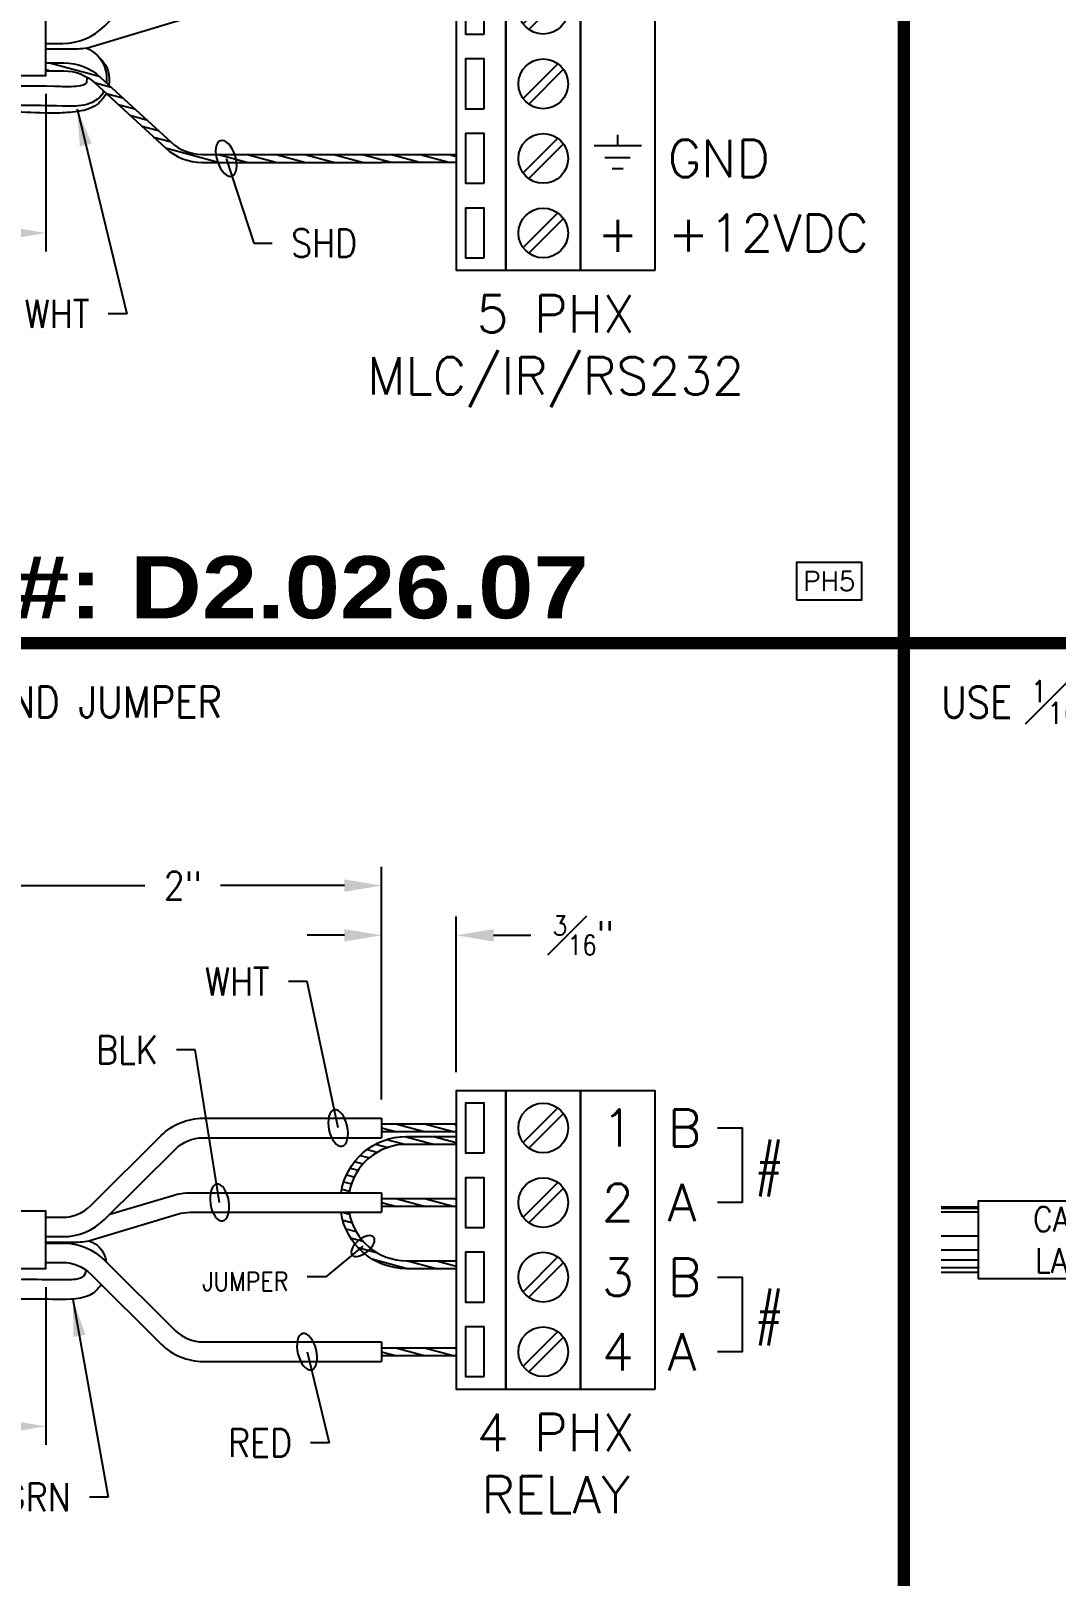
# Model space of a CAD drawing. Header units: inches. Extents: x 0 to 36.7, y 0 to 29.3.
# Drawn here: x 18.036 to 20.613, y 3.885 to 7.769 of the extents above; entities that cross this region are included whole.
import ezdxf
from ezdxf.enums import TextEntityAlignment as Align

# ---------------------------------------------------------------- set-up
doc = ezdxf.new("R2010")
doc.units = ezdxf.units.IN
doc.header["$MEASUREMENT"] = 0
for name, color, linetype in [('Bitmap', 7, 'Continuous'), ('BLACK', 7, 'Continuous'), ('CABLE', 7, 'Continuous'), ('CONDUCTOR', 7, 'Continuous'), ('CONN', 7, 'Continuous'), ('CONN-TXT', 7, 'Continuous'), ('GREEN', 94, 'Continuous'), ('HEAT SHRINK', 7, 'Continuous'), ('JUMPER', 7, 'Continuous'), ('RED', 12, 'Continuous'), ('SHIELD', 7, 'Continuous'), ('WHITE', 7, 'Continuous')]:
    doc.layers.add(name, color=color, linetype=linetype)
doc.styles.add('Arial Black', font='')
doc.styles.add('CONNECTOR', font='SIMPLEX.shx', dxfattribs={"width": 0.75, "height": 0.0625})
doc.styles.add('ROMANS', font='romans', dxfattribs={"width": 0.875})
doc.styles.get('Arial Black').set_extended_font_data('Arial Black')
doc.dimstyles.new('CONN2', dxfattribs={"dimscale": 0.75, "dimtxt": 0.09375, "dimasz": 0.125, "dimexe": 0.0625, "dimexo": 0.0625, "dimgap": 0.0625, "dimtad": 0, "dimdec": 3, "dimzin": 4, "dimdsep": 46, "dimtxsty": 'ROMANS', "dimcen": 0.0625, "dimadec": 0, "dimazin": 0, "dimtfac": 1, "dimtdec": 3, "dimtofl": 0, "dimtmove": 0, "dimatfit": 3, "dimfxl": 1, "dimtolj": 1, "dimtzin": 0, "dimarcsym": 0})

# ---------------------------------------------------------------- blocks, each defined once
blk = doc.blocks.new('TERM-F')
for points in [[(-0.0507, -0.0366), (0.0366, 0.0507)], [(-0.0366, -0.0507), (0.0507, 0.0366)]]:
    blk.add_lwpolyline(points)
blk.add_circle((0, 0), 0.0625)
blk = doc.blocks.new('*D205')
at = {"layer": 'CONN-TXT', "color": 0, "lineweight": -2, "transparency": 16777216}
for p, q in [((1.6875, 1.645), (1.6875, 2.4375)), ((2.6875, 1.8525), (2.6875, 2.4375)), ((1.7813, 2.3906), (2.0921, 2.3906)), ((2.5938, 2.3906), (2.2829, 2.3906))]:
    blk.add_line(p, q, dxfattribs=at)
at = {"layer": 'CONN-TXT', "color": 0, "transparency": 16777216}
for points in [[(1.7813, 2.4062), (1.7813, 2.375), (1.6875, 2.3906)], [(2.5938, 2.4062), (2.5938, 2.375), (2.6875, 2.3906)]]:
    blk.add_solid(points, dxfattribs=at)
at = {"layer": 'Defpoints', "color": 0, "transparency": 16777216}
for p in [(1.6875, 2.3906), (2.6875, 1.8057), (1.6875, 1.5981)]:
    blk.add_point(p, dxfattribs=at)
at = {"layer": 'CONN-TXT', "color": 0, "transparency": 16777216, "insert": (2.1875, 2.3906), "char_height": 0.07031, "attachment_point": 5, "style": 'ROMANS'}
blk.add_mtext('\\A1;2"', dxfattribs=at)
blk = doc.blocks.new('*D207')
at = {"layer": 'CONN-TXT', "color": 0, "lineweight": -2, "transparency": 16777216}
for p, q in [((2.6875, 1.8525), (2.6875, 2.3125)), ((2.875, 1.9219), (2.875, 2.3125)), ((2.5938, 2.2656), (2.5, 2.2656)), ((2.9688, 2.2656), (3.0625, 2.2656))]:
    blk.add_line(p, q, dxfattribs=at)
at = {"layer": 'CONN-TXT', "color": 0, "transparency": 16777216}
for points in [[(2.5938, 2.2812), (2.5938, 2.25), (2.6875, 2.2656)], [(2.9688, 2.2812), (2.9688, 2.25), (2.875, 2.2656)]]:
    blk.add_solid(points, dxfattribs=at)
at = {"layer": 'Defpoints', "color": 0, "transparency": 16777216}
for p in [(2.875, 2.2656), (2.875, 1.875), (2.6875, 1.8057)]:
    blk.add_point(p, dxfattribs=at)
at = {"layer": 'CONN-TXT', "color": 0, "transparency": 16777216, "insert": (3.1939, 2.2656), "char_height": 0.070312, "attachment_point": 5, "style": 'ROMANS'}
blk.add_mtext('\\A1;{\\H0.7x;\\S3#16;\\H1.4286x;"}', dxfattribs=at)
blk = doc.blocks.new('*D208')
at = {"layer": 'CONN-TXT', "color": 0, "lineweight": -2, "transparency": 16777216}
for p, q in [((1.8438, 1.3807), (1.8438, 0.9844)), ((1.5313, 1.355), (1.5313, 0.9844)), ((1.5313, 1.0312), (1.4375, 1.0312)), ((1.75, 1.0312), (1.625, 1.0312))]:
    blk.add_line(p, q, dxfattribs=at)
at = {"layer": 'CONN-TXT', "color": 0, "transparency": 16777216}
for points in [[(1.625, 1.0469), (1.625, 1.0156), (1.5313, 1.0312)], [(1.75, 1.0469), (1.75, 1.0156), (1.8438, 1.0312)]]:
    blk.add_solid(points, dxfattribs=at)
at = {"layer": 'Defpoints', "color": 0, "transparency": 16777216}
for p in [(1.5313, 1.4019), (1.8438, 1.4276), (1.5313, 1.0312)]:
    blk.add_point(p, dxfattribs=at)
at = {"layer": 'CONN-TXT', "color": 0, "transparency": 16777216, "insert": (1.326, 1.0312), "char_height": 0.070312, "attachment_point": 5, "style": 'ROMANS'}
blk.add_mtext('\\A1;{\\H0.7x;\\S5#8;}"', dxfattribs=at)
blk = doc.blocks.new('ELLIPSE')
at = {"color": 0, "extrusion": (0, 0, -1)}
blk.add_ellipse((0, 0), major_axis=(1, 0), ratio=0.5, dxfattribs=at)
blk = doc.blocks.new('C2.025.02')
at = {"layer": 'CABLE'}
h = blk.add_hatch(dxfattribs=at)
h.set_pattern_fill('LOG', color=256, scale=0.2, angle=180, style=0, pattern_type=2)
h.set_pattern_definition([(180, (4.47968, -7e-15), (-2e-17, -0.2), []), (180, (4.47968, -0.0602), (-2e-17, -0.2), []), (180, (4.47968, -0.09542), (-2e-17, -0.2), []), (180, (4.47968, -0.12041), (-2e-17, -0.2), []), (180, (4.47968, -0.1398), (-2e-17, -0.2), []), (180, (4.47968, -0.15563), (-2e-17, -0.2), []), (180, (4.47968, -0.16902), (-2e-17, -0.2), []), (180, (4.47968, -0.18062), (-2e-17, -0.2), []), (180, (4.47968, -0.19085), (-2e-17, -0.2), [])])
h.paths.add_polyline_path([(1.4063, 1.4175), (1.5313, 1.4175), (1.5313, 1.5825), (1.4063, 1.5825)])
h.paths.add_polyline_path([(1.3438, 1.4175), (1.3438, 1.5825), (0.6875, 1.5825), (0.6875, 1.4175)])
h.paths.add_polyline_path([(0.0937, 1.4175), (0.1875, 1.4175), (0.1875, 1.5825), (0.0937, 1.5825)])
blk.add_lwpolyline([(0.6875, 1.4019), (0.1875, 1.4019), (0.1875, 1.5981), (0.6875, 1.5981)], close=True, dxfattribs=at)
for points in [[(0.1875, 1.5825), (0.0937, 1.5825)], [(0.1875, 1.4175), (0.0937, 1.4175)]]:
    blk.add_lwpolyline(points, dxfattribs=at)
at = {"layer": 'CONN', "const_width": 0.0312}
blk.add_lwpolyline([(0, 0), (4, 0), (4, 3), (0, 3)], close=True, dxfattribs=at)
at = {"insert": (0.0937, 2.9062), "char_height": 0.078125, "width": 3.199013, "attachment_point": 1, "style": 'ROMANS'}
blk.add_mtext('\\A1;USE {\\H0.6978x;\\S1#16;}" CLEAR HEAT SHRINK AROUND JUMPER', dxfattribs=at)
at = {"layer": 'CABLE', "insert": (0.4375, 1.5), "char_height": 0.0625, "width": 0.5, "attachment_point": 5, "style": 'ROMANS'}
blk.add_mtext('CABLE\\PLABEL', dxfattribs=at)
at = {"layer": 'CONN-TXT', "style": 'ROMANS', "width": 0.875}
for p in [(3.625, 1.6875), (3.625, 1.3125)]:
    blk.add_attdef('#', text='', height=0.0938, dxfattribs=at).set_placement(p, align=Align.MIDDLE_LEFT)
blk = doc.blocks.new('*D183')
at = {"layer": 'CONN-TXT', "color": 0, "lineweight": -2, "transparency": 16777216}
for p, q in [((1.8438, 1.3807), (1.8438, 0.9844)), ((1.5313, 1.355), (1.5313, 0.9844)), ((1.5313, 1.0312), (1.4375, 1.0312)), ((1.75, 1.0312), (1.625, 1.0312))]:
    blk.add_line(p, q, dxfattribs=at)
at = {"layer": 'CONN-TXT', "color": 0, "transparency": 16777216}
for points in [[(1.625, 1.0469), (1.625, 1.0156), (1.5313, 1.0312)], [(1.75, 1.0469), (1.75, 1.0156), (1.8438, 1.0312)]]:
    blk.add_solid(points, dxfattribs=at)
at = {"layer": 'Defpoints', "color": 0, "transparency": 16777216}
for p in [(1.5313, 1.4019), (1.8438, 1.4276), (1.5313, 1.0312)]:
    blk.add_point(p, dxfattribs=at)
at = {"layer": 'CONN-TXT', "color": 0, "transparency": 16777216, "insert": (1.326, 1.0312), "char_height": 0.070312, "attachment_point": 5, "style": 'ROMANS'}
blk.add_mtext('\\A1;{\\H0.7x;\\S5#8;}"', dxfattribs=at)
blk = doc.blocks.new('GND symbol')
at = {"layer": 'CONN-TXT'}
for points in [[(0.0595, 0), (-0.0595, 0)], [(0, 0), (0, 0.028)], [(0.031, -0.0302), (-0.0325, -0.0302)], [(0.0132, -0.0572), (-0.0146, -0.0572)]]:
    blk.add_lwpolyline(points, dxfattribs=at)
blk = doc.blocks.new('INPUT')
blk.add_lwpolyline([(-0.21875, -0.0625), (0, -0.0625), (0, 0.0625), (-0.21875, 0.0625)], close=True)
at = {"style": 'CONNECTOR', "width": 0.75}
blk.add_attdef('CONNECTOR', text='', height=0.0625, dxfattribs=at).set_placement((-0.109375, 0), align=Align.MIDDLE_CENTER)
blk = doc.blocks.new('C2.025.01')
at = {"layer": 'CONDUCTOR'}
h = blk.add_hatch(dxfattribs=at)
h.set_pattern_fill('ANSI31', color=256, scale=0.15, angle=300, style=0)
h.set_pattern_definition([(345, (-15.667255, 52.751768), (0.004852857, 0.018111109), [])])
h.paths.add_polyline_path([(2.6875, 1.7712), (2.875, 1.7712), (2.875, 1.7913), (2.6875, 1.7913)])
h = blk.add_hatch(dxfattribs=at)
h.set_pattern_fill('ANSI31', color=256, scale=0.15, angle=300, style=0)
h.set_pattern_definition([(345, (-15.667255, 52.564268), (0.004852857, 0.018111109), [])])
h.paths.add_polyline_path([(2.6875, 1.5837), (2.875, 1.5837), (2.875, 1.6038), (2.6875, 1.6038)])
h = blk.add_hatch(dxfattribs=at)
h.set_pattern_fill('ANSI31', color=256, scale=0.15, angle=300, style=0)
h.set_pattern_definition([(345, (-15.667255, 52.189268), (0.004852857, 0.018111109), [])])
h.paths.add_polyline_path([(2.6875, 1.2087), (2.875, 1.2087), (2.875, 1.2288), (2.6875, 1.2288)])
at = {"layer": 'JUMPER'}
h = blk.add_hatch(dxfattribs=at)
h.set_pattern_fill('ANSI31', color=256, scale=0.15, angle=300, style=0)
h.paths.add_polyline_path([(2.875, 1.76), (2.75, 1.76, 0.371671), (2.5855, 1.6182), (2.6059, 1.6182, -0.365865), (2.75, 1.74), (2.875, 1.74)])
h.paths.add_polyline_path([(2.875, 1.4475), (2.75, 1.4475, -0.365865), (2.6059, 1.5693), (2.5855, 1.5693, 0.371671), (2.75, 1.4275), (2.875, 1.4275)])
at = {"layer": 'BLACK'}
for points in [[(2.0041, 1.5642), (2.1629, 1.6119, -0.073037), (2.2059, 1.6182), (2.6875, 1.6182)], [(1.8437, 1.4943), (1.9191, 1.4943, 0.073037), (1.9621, 1.5006), (2.1769, 1.5651, -0.073037), (2.2059, 1.5693), (2.6875, 1.5693)]]:
    blk.add_lwpolyline(points, format="xyb", dxfattribs=at)
blk.add_lwpolyline([(2.6875, 1.6182), (2.6875, 1.5693)], dxfattribs=at)
at = {"layer": 'CONDUCTOR'}
for points in [[(2.6875, 1.7913), (2.875, 1.7913), (2.875, 1.7712), (2.6875, 1.7712)], [(2.6875, 1.6038), (2.875, 1.6038), (2.875, 1.5837), (2.6875, 1.5837)], [(2.6875, 1.2288), (2.875, 1.2288), (2.875, 1.2087), (2.6875, 1.2087)]]:
    blk.add_lwpolyline(points, dxfattribs=at)
at = {"layer": 'CONN', "const_width": 0.0312}
blk.add_lwpolyline([(0, 0), (4, 0), (4, 3), (0, 3)], close=True, dxfattribs=at)
at = {"layer": 'CONN'}
for points in [[(3, 1.125), (3, 1.875), (2.875, 1.875), (2.875, 1.125), (3, 1.125)], [(3.1875, 1.125), (3.1875, 1.875), (3, 1.875), (3, 1.125), (3.1875, 1.125)], [(3.375, 1.125), (3.375, 1.875), (3.1875, 1.875), (3.1875, 1.125), (3.375, 1.125)]]:
    blk.add_lwpolyline(points, dxfattribs=at)
for points in [[(2.9453, 1.7187), (2.9453, 1.8437), (2.8984, 1.8437), (2.8984, 1.7187)], [(2.9453, 1.5312), (2.9453, 1.6562), (2.8984, 1.6562), (2.8984, 1.5312)], [(2.9453, 1.3437), (2.9453, 1.4687), (2.8984, 1.4687), (2.8984, 1.3437)], [(2.9453, 1.1562), (2.9453, 1.2812), (2.8984, 1.2812), (2.8984, 1.1562)]]:
    blk.add_lwpolyline(points, close=True, dxfattribs=at)
at = {"layer": 'CONN-TXT'}
for points in [[(3.5313, 1.7812), (3.5938, 1.7812), (3.5938, 1.5937), (3.5313, 1.5937)], [(3.5313, 1.4062), (3.5938, 1.4062), (3.5938, 1.2187), (3.5313, 1.2187)]]:
    blk.add_lwpolyline(points, dxfattribs=at)
at = {"layer": 'GREEN'}
for points, knots in [([(1.9513, 1.4978), (1.9529, 1.4972), (1.9544, 1.4966), (1.9717, 1.4897), (1.9877, 1.4744), (1.9939, 1.4524), (1.9946, 1.4486), (1.9951, 1.4447)], [0.04708305, 0.04708305, 0.04708305, 0.04708305, 0.05079643, 0.05079643, 0.08800327, 0.08800327, 0.09581786, 0.09581786, 0.09581786, 0.09581786]), ([(1.9452, 1.4238), (1.9443, 1.42), (1.9431, 1.4164), (1.9377, 1.4068), (1.9342, 1.4046), (1.9158, 1.3997), (1.9022, 1.399), (1.8519, 1.3997), (1.8164, 1.4001), (1.7518, 1.3998), (1.7209, 1.3994), (1.6252, 1.3993), (1.5584, 1.4002), (1.4637, 1.4039), (1.435, 1.4054), (1.4062, 1.407)], [0.1179718, 0.1179718, 0.1179718, 0.1179718, 0.1341953, 0.1341953, 0.1755885, 0.1755885, 0.2169816, 0.2169816, 0.3155368, 0.3155368, 0.414092, 0.414092, 0.6112023, 0.6112023, 0.6975442, 0.6975442, 0.6975442, 0.6975442]), ([(1.9828, 1.388), (1.9757, 1.3766), (1.9655, 1.3669), (1.9389, 1.3535), (1.9228, 1.3514), (1.8736, 1.349), (1.845, 1.3511), (1.7895, 1.3513), (1.7631, 1.351), (1.6838, 1.3504), (1.6288, 1.3504), (1.5171, 1.3527), (1.4613, 1.3551), (1.4062, 1.3582)], [0.1357045, 0.1357045, 0.1357045, 0.1357045, 0.1624169, 0.1624169, 0.1996238, 0.1996238, 0.2822737, 0.2822737, 0.3649237, 0.3649237, 0.5302236, 0.5302236, 0.6954784, 0.6954784, 0.6954784, 0.6954784])]:
    blk.add_open_spline(points, degree=3, knots=knots, dxfattribs=at)
at = {"layer": 'HEAT SHRINK'}
blk.add_lwpolyline([(1.5312, 1.5981), (1.5312, 1.4019), (1.6875, 1.4019), (1.7187, 1.4276), (1.8437, 1.4276), (1.8437, 1.5724), (1.7187, 1.5724), (1.6875, 1.5981), (1.5312, 1.5981)], dxfattribs=at)
at = {"layer": 'JUMPER'}
for points in [[(2.5855, 1.6182, -0.371671), (2.75, 1.76), (2.875, 1.76), (2.875, 1.74), (2.75, 1.74, 0.365865), (2.6059, 1.6182)], [(2.6059, 1.5693, 0.365865), (2.75, 1.4475), (2.875, 1.4475), (2.875, 1.4275), (2.75, 1.4275, -0.371671), (2.5855, 1.5693, -0.371671)]]:
    blk.add_lwpolyline(points, format="xyb", dxfattribs=at)
at = {"layer": 'RED'}
for points in [[(1.8437, 1.492), (1.8859, 1.492, -0.198319), (1.9913, 1.4485), (2.1682, 1.2725, 0.198319), (2.2391, 1.2432), (2.6875, 1.2432)], [(1.8437, 1.4432), (1.8859, 1.4432, -0.198319), (1.9568, 1.4139), (2.1337, 1.2379, 0.198319), (2.2391, 1.1943), (2.6875, 1.1943)]]:
    blk.add_lwpolyline(points, format="xyb", dxfattribs=at)
blk.add_lwpolyline([(2.6875, 1.2432), (2.6875, 1.1943)], dxfattribs=at)
at = {"layer": 'WHITE'}
for points in [[(1.8437, 1.5568), (1.8859, 1.5568, 0.198319), (1.9568, 1.5861), (2.1337, 1.7621, -0.198319), (2.2391, 1.8057), (2.6875, 1.8057)], [(1.8437, 1.508), (1.8859, 1.508, 0.198319), (1.9913, 1.5515), (2.1682, 1.7275, -0.198319), (2.2391, 1.7568), (2.6875, 1.7568)]]:
    blk.add_lwpolyline(points, format="xyb", dxfattribs=at)
blk.add_lwpolyline([(2.6875, 1.8057), (2.6875, 1.7568)], dxfattribs=at)
at = {"layer": 'Bitmap', "rotation": 180}
for p in [(3.0938, 1.7812), (3.0938, 1.5937), (3.0938, 1.4062), (3.0938, 1.2187)]:
    blk.add_blockref('TERM-F', p, dxfattribs=at)
at = {"insert": (0.0937, 2.9062), "char_height": 0.078125, "width": 3.307292, "attachment_point": 1, "style": 'ROMANS'}
blk.add_mtext('\\A1;USE {\\H0.6878x;\\S1#16;}" CLEAR HEAT SHRINK AROUND JUMPER', dxfattribs=at)
at = {"layer": 'CONN-TXT', "style": 'ROMANS'}
for s, p in [('1', (3.2812, 1.7812)), ('2', (3.2812, 1.5937)), ('3', (3.2812, 1.4062)), ('4', (3.2812, 1.2187))]:
    blk.add_text(s, height=0.0938, dxfattribs=at).set_placement(p, align=Align.MIDDLE)
for s, p in [('B', (3.4063, 1.7812)), ('A', (3.4063, 1.5937)), ('B', (3.4063, 1.4062)), ('A', (3.4063, 1.2187))]:
    blk.add_text(s, height=0.0938, dxfattribs=at).set_placement(p, align=Align.MIDDLE_LEFT)
for s, p in [('4 PHX', (3.125, 1.0625)), ('RELAY', (3.125, 0.9062))]:
    blk.add_text(s, height=0.09375, dxfattribs=at).set_placement(p, align=Align.TOP_CENTER)
at = {"layer": 'CONN-TXT', "attachment_point": 9, "style": 'ROMANS'}
for s, insert, char_height in [('WHT', (2.4062, 2.1145), 0.07031), ('BLK', (2.125, 1.9427), 0.07031), ('\\A1;JUMPER', (2.4531, 1.3721), 0.04688), ('RED', (2.4622, 0.9548), 0.07031), ('GRN', (1.9062, 0.8177), 0.07031)]:
    blk.add_mtext(s, dxfattribs=dict(at, insert=insert, char_height=char_height))
at = {"layer": 'CONN-TXT', "style": 'ROMANS', "width": 0.875}
for p in [(3.625, 1.6875), (3.625, 1.3125)]:
    blk.add_attdef('#', text='', height=0.0938, dxfattribs=at).set_placement(p, align=Align.MIDDLE_LEFT)
at = {"layer": 'CONN-TXT'}
for base, p2, text, picture, middle in [((1.6875, 2.3906), (1.6875, 1.5981), '2"', '*D205', (2.1875, 2.3906)), ((2.875, 2.2656), (2.875, 1.875), '{\\H0.7x;\\S3#16;\\H1.4286x;"}', '*D207', (3.1939, 2.2656))]:
    dim = blk.add_linear_dim(base=base, p1=(2.6875, 1.8057), p2=p2, text=text, dimstyle='CONN2', dxfattribs=at)
    dim.commit()
    dim.dimension.update_dxf_attribs({"geometry": picture, "text_midpoint": middle})
dim = blk.add_linear_dim(base=(1.5312, 1.0312), p1=(1.8437, 1.4276), p2=(1.5312, 1.4019), text='{\\H0.7x;\\S5#8;}"', dimstyle='CONN2', dxfattribs=at)
dim.commit()
dim.dimension.update_dxf_attribs({"geometry": '*D208', "text_midpoint": (1.326, 1.0312), "dimtype": 160})
for points, override in [([(2.5781, 1.7812), (2.5, 2.1497), (2.4531, 2.1497)], {"dimasz": 0.0625, "dimldrblk": 'ELLIPSE'}), ([(2.2804, 1.5937), (2.2187, 1.9778), (2.1719, 1.9778)], {"dimasz": 0.0625, "dimldrblk": 'ELLIPSE'}), ([(2.6406, 1.4844), (2.5469, 1.4072), (2.5, 1.4072)], {"dimasz": 0.046875, "dimldrblk": 'ELLIPSE'}), ([(1.9116, 1.3509), (2, 0.8528), (1.9531, 0.8528)], {"dimasz": 0.125}), ([(2.5, 1.2187), (2.556, 0.99), (2.5091, 0.99)], {"dimasz": 0.0625, "dimldrblk": 'ELLIPSE'})]:
    blk.add_leader(points, dimstyle='CONN2', override=override, dxfattribs=at)
blk = doc.blocks.new('D2.026.07')
at = {"layer": 'SHIELD'}
h = blk.add_hatch(dxfattribs=at)
h.set_pattern_fill('ANSI31', color=256, scale=0.15, angle=300, style=0)
h.set_pattern_definition([(345, (1.84375, 1.2087), (0.00485286, 0.0181111), [])])
h.paths.add_polyline_path([(1.8887, 1.4389, -0.109998), (1.9375, 1.428), (1.9375, 1.4498, 0.092648), (1.8887, 1.459), (1.8438, 1.459), (1.8438, 1.4389)])
h.paths.add_polyline_path([(1.9666, 1.4085), (2.1448, 1.2444, 0.093915), (2.1875, 1.2178), (2.1875, 1.2397, -0.076616), (2.1584, 1.2592), (1.9802, 1.4233, 0.093915), (1.9375, 1.4498), (1.9375, 1.428, -0.076616)])
h.paths.add_polyline_path([(2.1875, 1.2397), (2.1875, 1.2178, 0.092648), (2.2363, 1.2087), (2.6875, 1.2087), (2.6875, 1.2288), (2.2363, 1.2288, -0.109998)])
h.paths.add_polyline_path([(2.875, 1.2087), (2.875, 1.2288), (2.6875, 1.2288), (2.6875, 1.2087)])
at = {"layer": 'BLACK'}
blk.add_lwpolyline([(1.8438, 1.4943), (1.9191, 1.4943, 0.073037), (1.9621, 1.5006), (2.1769, 1.5651, -0.073037), (2.2059, 1.5693), (2.6875, 1.5693)], format="xyb", dxfattribs=at)
at = {"layer": 'CONN', "const_width": 0.0312}
blk.add_lwpolyline([(0, 0), (4, 0), (4, 3), (0, 3)], close=True, dxfattribs=at)
at = {"layer": 'CONN'}
for points in [[(3, 0.9375), (3, 1.875), (2.875, 1.875), (2.875, 0.9375), (3, 0.9375)], [(3.1875, 0.9375), (3.1875, 1.875), (3, 1.875), (3, 0.9375), (3.1875, 0.9375)], [(3.375, 0.9375), (3.375, 1.875), (3.1875, 1.875), (3.1875, 0.9375), (3.375, 0.9375)]]:
    blk.add_lwpolyline(points, dxfattribs=at)
for points in [[(2.9453, 1.5313), (2.9453, 1.6563), (2.8984, 1.6563), (2.8984, 1.5313)], [(2.9453, 1.3437), (2.9453, 1.4688), (2.8984, 1.4688), (2.8984, 1.3437)], [(2.9453, 1.1563), (2.9453, 1.2813), (2.8984, 1.2813), (2.8984, 1.1563)], [(2.9453, 0.9688), (2.9453, 1.0938), (2.8984, 1.0938), (2.8984, 0.9688)]]:
    blk.add_lwpolyline(points, close=True, dxfattribs=at)
at = {"layer": 'GREEN'}
for points, knots in [([(1.9798, 1.4701), (1.9809, 1.4691), (1.982, 1.4682), (1.9999, 1.4511), (2.0056, 1.4254), (2.0021, 1.4031)], [0.11947809, 0.11947809, 0.11947809, 0.11947809, 0.1224103, 0.1224103, 0.16810878, 0.16810878, 0.16810878, 0.16810878]), ([(1.9953, 1.382), (1.9876, 1.3668), (1.9748, 1.3539), (1.9413, 1.338), (1.9217, 1.3361), (1.8864, 1.3328), (1.8695, 1.3324), (1.8205, 1.3328), (1.7906, 1.3351), (1.7006, 1.3359), (1.6362, 1.3326), (1.5173, 1.3389), (1.4618, 1.344), (1.4062, 1.349)], [0.183067, 0.183067, 0.183067, 0.183067, 0.2171249, 0.2171249, 0.2644822, 0.2644822, 0.3118394, 0.3118394, 0.406554, 0.406554, 0.5916348, 0.5916348, 0.7588284, 0.7588284, 0.7588284, 0.7588284])]:
    blk.add_open_spline(points, degree=3, knots=knots, dxfattribs=at)
at = {"layer": 'HEAT SHRINK'}
blk.add_lwpolyline([(1.5313, 1.5981), (1.5313, 1.4019), (1.6875, 1.4019), (1.7188, 1.4276), (1.8438, 1.4276), (1.8438, 1.5724), (1.7188, 1.5724), (1.6875, 1.5981), (1.5313, 1.5981)], dxfattribs=at)
at = {"layer": 'RED'}
blk.add_lwpolyline([(1.8438, 1.508), (1.8859, 1.508, 0.198317), (1.9913, 1.5515), (2.1682, 1.7275, -0.198317), (2.2391, 1.7568), (2.6875, 1.7568)], format="xyb", dxfattribs=at)
at = {"layer": 'SHIELD'}
for points in [[(1.8438, 1.459), (1.8887, 1.459, -0.1882), (1.9802, 1.4233), (2.1584, 1.2592, 0.1882), (2.2363, 1.2288), (2.6875, 1.2288)], [(1.8438, 1.4389), (1.8887, 1.4389, -0.1882), (1.9666, 1.4085), (2.1448, 1.2444, 0.1882), (2.2363, 1.2087), (2.6875, 1.2087)]]:
    blk.add_lwpolyline(points, format="xyb", dxfattribs=at)
blk.add_lwpolyline([(2.6875, 1.2288), (2.875, 1.2288), (2.875, 1.2087), (2.6875, 1.2087)], dxfattribs=at)
at = {"layer": 'WHITE'}
for points, knots in [([(1.9443, 1.4964), (1.9449, 1.4962), (1.9455, 1.4959), (1.966, 1.4876), (1.9846, 1.4704), (1.9955, 1.435), (1.9974, 1.422), (1.9957, 1.409)], [0.08088157, 0.08088157, 0.08088157, 0.08088157, 0.08240107, 0.08240107, 0.13331686, 0.13331686, 0.16003113, 0.16003113, 0.16003113, 0.16003113]), ([(1.9466, 1.4232), (1.9469, 1.4161), (1.9458, 1.4092), (1.9427, 1.405), (1.9352, 1.401), (1.9044, 1.3982), (1.8839, 1.3992), (1.8119, 1.401), (1.7691, 1.4002), (1.6403, 1.3986), (1.5451, 1.4), (1.4374, 1.4053), (1.4218, 1.4062), (1.4062, 1.4071)], [0.1482204, 0.1482204, 0.1482204, 0.1482204, 0.181012, 0.181012, 0.2301618, 0.2301618, 0.2793117, 0.2793117, 0.4171901, 0.4171901, 0.692947, 0.692947, 0.7398265, 0.7398265, 0.7398265, 0.7398265]), ([(1.9893, 1.3876), (1.989, 1.3871), (1.9888, 1.3865), (1.9781, 1.3658), (1.9575, 1.3566), (1.921, 1.3494), (1.9023, 1.3498), (1.8454, 1.3514), (1.8131, 1.3517), (1.7505, 1.3512), (1.7208, 1.3506), (1.6113, 1.3501), (1.5262, 1.3519), (1.4317, 1.3567), (1.4189, 1.3574), (1.4062, 1.3581)], [0.1748122, 0.1748122, 0.1748122, 0.1748122, 0.1759006, 0.1759006, 0.2184843, 0.2184843, 0.261068, 0.261068, 0.3588239, 0.3588239, 0.4565797, 0.4565797, 0.6990805, 0.6990805, 0.737066, 0.737066, 0.737066, 0.737066])]:
    blk.add_open_spline(points, degree=3, knots=knots, dxfattribs=at)
blk.add_blockref('GND symbol', (3.2813, 1.25))
at = {"layer": 'Bitmap', "rotation": 180}
for p in [(3.0938, 1.5937), (3.0938, 1.4062), (3.0938, 1.2187), (3.0938, 1.0312)]:
    blk.add_blockref('TERM-F', p, dxfattribs=at)
at = {"layer": 'CONN'}
ref = blk.add_blockref('INPUT', (3.8945, 0.1562), dxfattribs=dict(at, xscale=0.75, yscale=0.75, zscale=0.75))
ref.add_attrib('CONNECTOR', 'PH5', dxfattribs={"layer": '0', "height": 0.04875, "style": 'CONNECTOR'}).set_placement((3.8125, 0.1562), align=Align.MIDDLE_CENTER)
at = {"layer": 'CONN-TXT', "style": 'ROMANS'}
for s, p in [('GND', (3.4063, 1.2187)), ('+12VDC', (3.4063, 1.0312))]:
    blk.add_text(s, height=0.09375, dxfattribs=at).set_placement(p, align=Align.MIDDLE_LEFT)
blk.add_text('+', height=0.0938, dxfattribs=at).set_placement((3.2812, 1.0312), align=Align.MIDDLE)
for s, p in [('5 PHX', (3.125, 0.875)), ('MLC/IR/RS232', (3.125, 0.7187))]:
    blk.add_text(s, height=0.09375, dxfattribs=at).set_placement(p, align=Align.TOP_CENTER)
at = {"layer": 'CONN-TXT', "style": 'Arial Black'}
blk.add_text('DETAIL #: D2.026.07', height=0.15625, dxfattribs=at).set_placement((2, 0.0156), align=Align.BOTTOM_CENTER)
at = {"layer": 'CONN-TXT', "char_height": 0.07031, "style": 'ROMANS'}
for s, insert, attachment_point in [('SHD', (2.4597, 0.9704), 7), ('GRN & WHT', (1.9531, 0.793), 9)]:
    blk.add_mtext(s, dxfattribs=dict(at, insert=insert, attachment_point=attachment_point))
at = {"layer": 'CONN-TXT'}
dim = blk.add_linear_dim(base=(1.5313, 1.0312), p1=(1.8438, 1.4276), p2=(1.5313, 1.4019), text='{\\H0.7x;\\S5#8;}"', dimstyle='CONN2', dxfattribs=at)
dim.commit()
dim.dimension.update_dxf_attribs({"geometry": '*D183', "text_midpoint": (1.326, 1.0312), "dimtype": 160})
blk.add_leader([(1.9219, 1.3437), (2.0469, 0.8281), (2, 0.8281)], dimstyle='CONN2', dxfattribs=at)
blk.add_leader([(2.2969, 1.2187), (2.3659, 1.0056), (2.4128, 1.0056)], dimstyle='CONN2', override={"dimasz": 0.0625, "dimldrblk": 'ELLIPSE'}, dxfattribs=at)

msp = doc.modelspace()

# ---------------------------------------------------------------- block references
for name, p in [('D2.026.07', (16.23, 6.23)), ('C2.025.02', (20.23, 3.23))]:
    msp.add_blockref(name, p)
ref = msp.add_blockref('C2.025.01', (16.23, 3.23))
ref.add_attrib('#', '#', dxfattribs={"layer": 'CONN-TXT', "height": 0.0938, "style": 'ROMANS', "width": 0.875}).set_placement((19.855, 4.5425), align=Align.MIDDLE_LEFT)
ref.add_attrib('#', '#', dxfattribs={"layer": 'CONN-TXT', "height": 0.0938, "style": 'ROMANS', "width": 0.875}).set_placement((19.855, 4.9175), align=Align.MIDDLE_LEFT)

doc.saveas('drawing.dxf')
